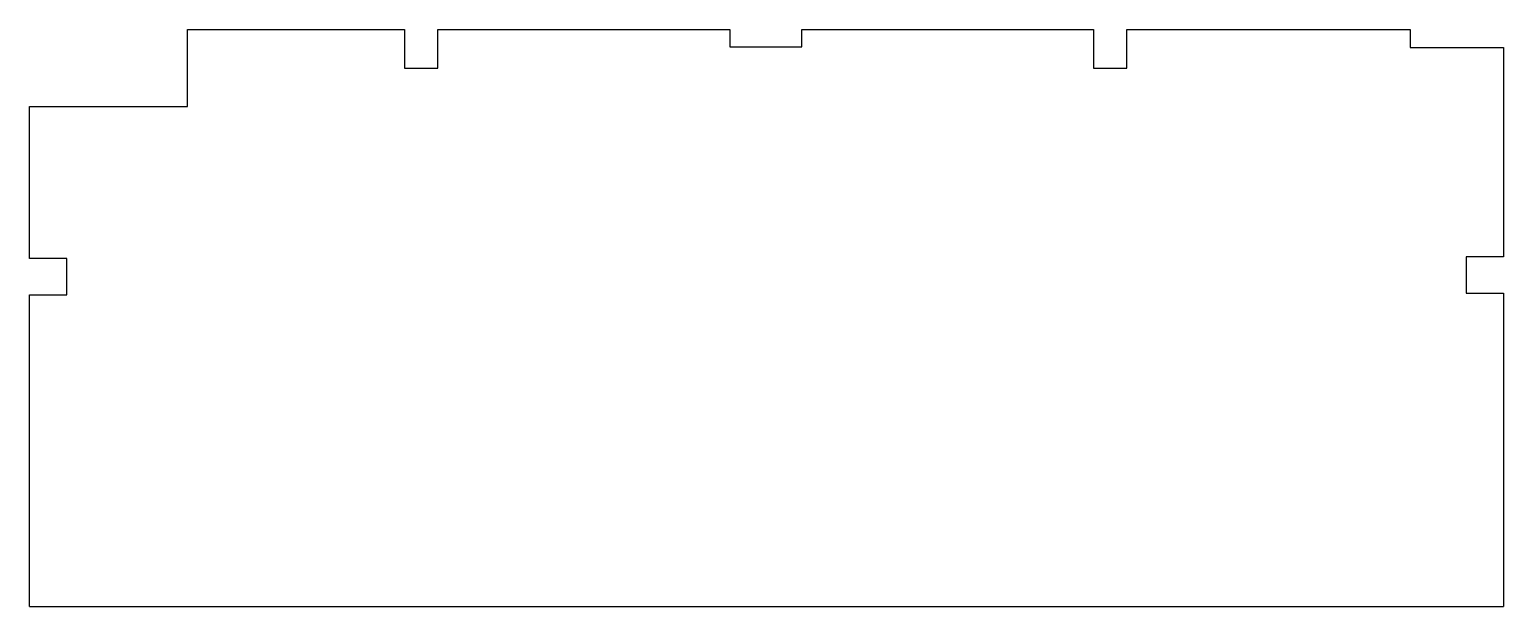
# Model space of a CAD drawing. Header units: millimetres. Extents: x 20 to 515, y 20 to 214.
import ezdxf

# ---------------------------------------------------------------- set-up
doc = ezdxf.new("R2010")
doc.units = ezdxf.units.MM

msp = doc.modelspace()

# ---------------------------------------------------------------- linework, layer by layer
for p, q in [((73, 187.8), (73, 213.6)), ((73, 213.6), (145.8, 213.6)), ((145.8, 213.6), (145.8, 200.6)), ((157, 200.6), (157, 213.6)), ((157, 213.6), (255, 213.6)), ((255, 213.6), (255, 207.8)), ((279.1, 207.8), (279.1, 213.6)), ((279.1, 213.6), (377, 213.6)), ((377, 213.6), (377, 200.6)), ((388.2, 200.6), (388.2, 213.6)), ((388.2, 213.6), (483.3, 213.6)), ((483.3, 213.6), (483.3, 207.6)), ((255, 207.8), (279.1, 207.8)), ((483.3, 207.6), (514.6, 207.6)), ((514.6, 207.6), (514.6, 137.3)), ((145.8, 200.6), (157, 200.6)), ((377, 200.6), (388.2, 200.6)), ((20, 136.8), (20, 187.8)), ((20, 187.8), (73, 187.8)), ((32.5, 136.8), (20, 136.8)), ((32.5, 124.6), (32.5, 136.8)), ((514.6, 137.3), (502.1, 137.3)), ((502.1, 137.3), (502.1, 125.1)), ((20, 20), (20, 124.6)), ((20, 124.6), (32.5, 124.6)), ((502.1, 125.1), (514.6, 125.1)), ((514.6, 125.1), (514.6, 20)), ((20, 20), (514.6, 20))]:
    msp.add_line(p, q)

doc.saveas('drawing.dxf')
